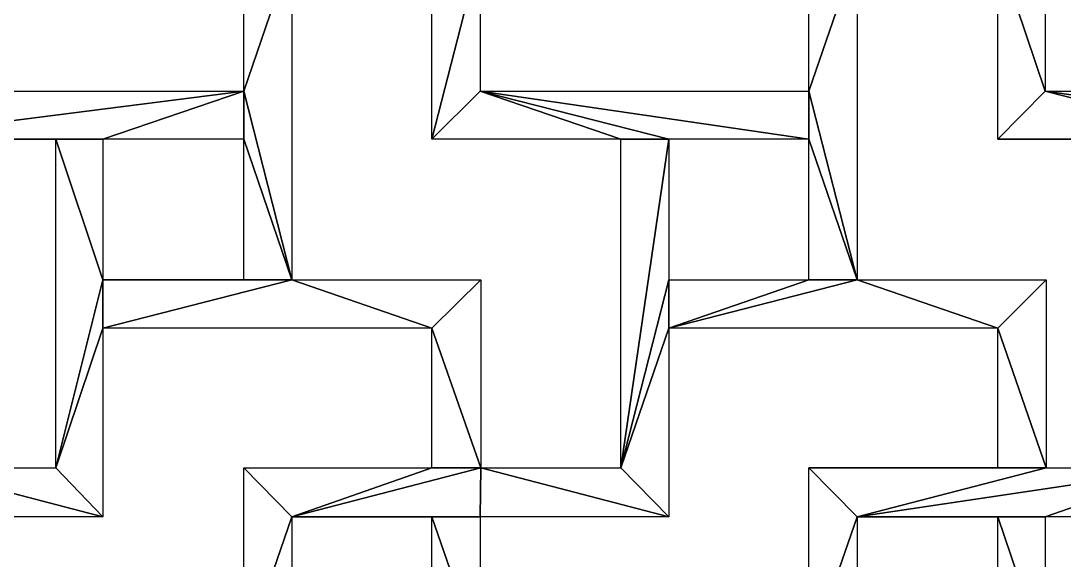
# Model space of a CAD drawing. Header units: centimetres. Extents: x -27.5 to -18.9, y -9.4 to 9.5.
# Drawn here: x -23.354 to -20.774, y -1.548 to -0.213 of the extents above; entities that cross this region are included whole.
import ezdxf

# ---------------------------------------------------------------- set-up
doc = ezdxf.new("R2010")
doc.units = ezdxf.units.CM
doc.header["$MEASUREMENT"] = 0
doc.layers.add('layer 1', color=7, linetype='Continuous')

msp = doc.modelspace()

# ---------------------------------------------------------------- linework, layer by layer
at = {"layer": 'layer 1', "color": 250}
for points in [[(-22.80275, 0.08012), (-22.80275, 0.08012), (-22.80275, -0.38715), (-22.80275, -0.38715), (-22.80275, -0.38715), (-22.80275, -0.38715), (-22.68371, -0.03888), (-22.68371, -0.03888), (-22.68371, -0.03888), (-22.68371, -0.03888), (-22.80275, 0.08012), (-22.80275, 0.08012)], [(-22.80275, 0.08012), (-22.80275, 0.08012), (-22.80275, -0.38715), (-22.80275, -0.38715), (-22.80275, -0.38715), (-22.80275, -0.38715), (-22.68371, -0.03888), (-22.68371, -0.03888), (-22.68371, -0.03888), (-22.68371, -0.03888), (-22.80275, 0.08012), (-22.80275, 0.08012)], [(-21.40467, 0.08012), (-21.40467, 0.08012), (-21.40467, -0.38715), (-21.40467, -0.38715), (-21.40467, -0.38715), (-21.40467, -0.38715), (-21.28566, -0.03888), (-21.28566, -0.03888), (-21.28566, -0.03888), (-21.28566, -0.03888), (-21.40467, 0.08012), (-21.40467, 0.08012)], [(-21.40467, 0.08012), (-21.40467, 0.08012), (-21.40467, -0.38715), (-21.40467, -0.38715), (-21.40467, -0.38715), (-21.40467, -0.38715), (-21.28566, -0.03888), (-21.28566, -0.03888), (-21.28566, -0.03888), (-21.28566, -0.03888), (-21.40467, 0.08012), (-21.40467, 0.08012)], [(-22.68371, -0.03888), (-22.68371, -0.03888), (-22.80275, -0.38715), (-22.80275, -0.38715), (-22.80275, -0.38715), (-22.80275, -0.38715), (-22.68371, -0.85445), (-22.68371, -0.85445), (-22.68371, -0.85445), (-22.68371, -0.85445), (-22.68371, -0.03888), (-22.68371, -0.03888)], [(-22.68371, -0.03888), (-22.68371, -0.03888), (-22.80275, -0.38715), (-22.80275, -0.38715), (-22.80275, -0.38715), (-22.80275, -0.38715), (-22.68371, -0.85445), (-22.68371, -0.85445), (-22.68371, -0.85445), (-22.68371, -0.85445), (-22.68371, -0.03888), (-22.68371, -0.03888)], [(-22.21841, -0.03888), (-22.21841, -0.03888), (-22.33746, -0.50614), (-22.33746, -0.50614), (-22.33746, -0.50614), (-22.33746, -0.50614), (-22.21841, -0.38715), (-22.21841, -0.38715), (-22.21841, -0.38715), (-22.21841, -0.38715), (-22.21841, -0.03888), (-22.21841, -0.03888)], [(-22.21841, -0.03888), (-22.21841, -0.03888), (-22.33746, -0.50614), (-22.33746, -0.50614), (-22.33746, -0.50614), (-22.33746, -0.50614), (-22.21841, -0.38715), (-22.21841, -0.38715), (-22.21841, -0.38715), (-22.21841, -0.38715), (-22.21841, -0.03888), (-22.21841, -0.03888)], [(-22.33746, -0.03888), (-22.33746, -0.03888), (-22.33746, -0.50614), (-22.33746, -0.50614), (-22.33746, -0.50614), (-22.33746, -0.50614), (-22.21841, -0.03888), (-22.21841, -0.03888), (-22.21841, -0.03888), (-22.21841, -0.03888), (-22.33746, -0.03888), (-22.33746, -0.03888)], [(-22.33746, -0.03888), (-22.33746, -0.03888), (-22.33746, -0.50614), (-22.33746, -0.50614), (-22.33746, -0.50614), (-22.33746, -0.50614), (-22.21841, -0.03888), (-22.21841, -0.03888), (-22.21841, -0.03888), (-22.21841, -0.03888), (-22.33746, -0.03888), (-22.33746, -0.03888)], [(-21.28566, -0.03888), (-21.28566, -0.03888), (-21.40467, -0.38715), (-21.40467, -0.38715), (-21.40467, -0.38715), (-21.40467, -0.38715), (-21.28566, -0.85445), (-21.28566, -0.85445), (-21.28566, -0.85445), (-21.28566, -0.85445), (-21.28566, -0.03888), (-21.28566, -0.03888)], [(-21.28566, -0.03888), (-21.28566, -0.03888), (-21.40467, -0.38715), (-21.40467, -0.38715), (-21.40467, -0.38715), (-21.40467, -0.38715), (-21.28566, -0.85445), (-21.28566, -0.85445), (-21.28566, -0.85445), (-21.28566, -0.85445), (-21.28566, -0.03888), (-21.28566, -0.03888)], [(-20.93721, -0.03888), (-20.93721, -0.03888), (-20.93721, -0.50614), (-20.93721, -0.50614), (-20.93721, -0.50614), (-20.93721, -0.50614), (-20.82037, -0.38715), (-20.82037, -0.38715), (-20.82037, -0.38715), (-20.82037, -0.38715), (-20.93721, -0.03888), (-20.93721, -0.03888)], [(-20.93721, -0.03888), (-20.93721, -0.03888), (-20.93721, -0.50614), (-20.93721, -0.50614), (-20.93721, -0.50614), (-20.93721, -0.50614), (-20.82037, -0.38715), (-20.82037, -0.38715), (-20.82037, -0.38715), (-20.82037, -0.38715), (-20.93721, -0.03888), (-20.93721, -0.03888)], [(-20.82037, -0.03888), (-20.82037, -0.03888), (-20.93721, -0.03888), (-20.93721, -0.03888), (-20.93721, -0.03888), (-20.93721, -0.03888), (-20.82037, -0.38715), (-20.82037, -0.38715), (-20.82037, -0.38715), (-20.82037, -0.38715), (-20.82037, -0.03888), (-20.82037, -0.03888)], [(-20.82037, -0.03888), (-20.82037, -0.03888), (-20.93721, -0.03888), (-20.93721, -0.03888), (-20.93721, -0.03888), (-20.93721, -0.03888), (-20.82037, -0.38715), (-20.82037, -0.38715), (-20.82037, -0.38715), (-20.82037, -0.38715), (-20.82037, -0.03888), (-20.82037, -0.03888)], [(-22.80275, -0.38715), (-22.80275, -0.38715), (-23.73551, -0.50614), (-23.73551, -0.50614), (-23.73551, -0.50614), (-23.73551, -0.50614), (-23.15117, -0.50614), (-23.15117, -0.50614), (-23.15117, -0.50614), (-23.15117, -0.50614), (-22.80275, -0.38715), (-22.80275, -0.38715)], [(-22.80275, -0.38715), (-22.80275, -0.38715), (-23.73551, -0.50614), (-23.73551, -0.50614), (-23.73551, -0.50614), (-23.73551, -0.50614), (-23.15117, -0.50614), (-23.15117, -0.50614), (-23.15117, -0.50614), (-23.15117, -0.50614), (-22.80275, -0.38715), (-22.80275, -0.38715)], [(-23.6165, -0.38715), (-23.6165, -0.38715), (-23.73551, -0.50614), (-23.73551, -0.50614), (-23.73551, -0.50614), (-23.73551, -0.50614), (-22.80275, -0.38715), (-22.80275, -0.38715), (-22.80275, -0.38715), (-22.80275, -0.38715), (-23.6165, -0.38715), (-23.6165, -0.38715)], [(-23.6165, -0.38715), (-23.6165, -0.38715), (-23.73551, -0.50614), (-23.73551, -0.50614), (-23.73551, -0.50614), (-23.73551, -0.50614), (-22.80275, -0.38715), (-22.80275, -0.38715), (-22.80275, -0.38715), (-22.80275, -0.38715), (-23.6165, -0.38715), (-23.6165, -0.38715)], [(-22.80275, -0.38715), (-22.80275, -0.38715), (-23.15117, -0.50614), (-23.15117, -0.50614), (-23.15117, -0.50614), (-23.15117, -0.50614), (-22.80275, -0.50614), (-22.80275, -0.50614), (-22.80275, -0.50614), (-22.80275, -0.50614), (-22.80275, -0.38715), (-22.80275, -0.38715)], [(-22.80275, -0.38715), (-22.80275, -0.38715), (-23.15117, -0.50614), (-23.15117, -0.50614), (-23.15117, -0.50614), (-23.15117, -0.50614), (-22.80275, -0.50614), (-22.80275, -0.50614), (-22.80275, -0.50614), (-22.80275, -0.50614), (-22.80275, -0.38715), (-22.80275, -0.38715)], [(-22.80275, -0.38715), (-22.80275, -0.38715), (-22.80275, -0.50614), (-22.80275, -0.50614), (-22.80275, -0.50614), (-22.80275, -0.50614), (-22.68371, -0.85445), (-22.68371, -0.85445), (-22.68371, -0.85445), (-22.68371, -0.85445), (-22.80275, -0.38715), (-22.80275, -0.38715)], [(-22.80275, -0.38715), (-22.80275, -0.38715), (-22.80275, -0.50614), (-22.80275, -0.50614), (-22.80275, -0.50614), (-22.80275, -0.50614), (-22.68371, -0.85445), (-22.68371, -0.85445), (-22.68371, -0.85445), (-22.68371, -0.85445), (-22.80275, -0.38715), (-22.80275, -0.38715)], [(-22.21841, -0.38715), (-22.21841, -0.38715), (-22.33746, -0.50614), (-22.33746, -0.50614), (-22.33746, -0.50614), (-22.33746, -0.50614), (-21.86996, -0.50614), (-21.86996, -0.50614), (-21.86996, -0.50614), (-21.86996, -0.50614), (-22.21841, -0.38715), (-22.21841, -0.38715)], [(-22.21841, -0.38715), (-22.21841, -0.38715), (-22.33746, -0.50614), (-22.33746, -0.50614), (-22.33746, -0.50614), (-22.33746, -0.50614), (-21.86996, -0.50614), (-21.86996, -0.50614), (-21.86996, -0.50614), (-21.86996, -0.50614), (-22.21841, -0.38715), (-22.21841, -0.38715)], [(-22.21841, -0.38715), (-22.21841, -0.38715), (-21.86996, -0.50614), (-21.86996, -0.50614), (-21.86996, -0.50614), (-21.86996, -0.50614), (-21.75096, -0.50614), (-21.75096, -0.50614), (-21.75096, -0.50614), (-21.75096, -0.50614), (-22.21841, -0.38715), (-22.21841, -0.38715)], [(-22.21841, -0.38715), (-22.21841, -0.38715), (-21.86996, -0.50614), (-21.86996, -0.50614), (-21.86996, -0.50614), (-21.86996, -0.50614), (-21.75096, -0.50614), (-21.75096, -0.50614), (-21.75096, -0.50614), (-21.75096, -0.50614), (-22.21841, -0.38715), (-22.21841, -0.38715)], [(-22.21841, -0.38715), (-22.21841, -0.38715), (-21.75096, -0.50614), (-21.75096, -0.50614), (-21.75096, -0.50614), (-21.75096, -0.50614), (-21.40467, -0.50614), (-21.40467, -0.50614), (-21.40467, -0.50614), (-21.40467, -0.50614), (-22.21841, -0.38715), (-22.21841, -0.38715)], [(-22.21841, -0.38715), (-22.21841, -0.38715), (-21.75096, -0.50614), (-21.75096, -0.50614), (-21.75096, -0.50614), (-21.75096, -0.50614), (-21.40467, -0.50614), (-21.40467, -0.50614), (-21.40467, -0.50614), (-21.40467, -0.50614), (-22.21841, -0.38715), (-22.21841, -0.38715)], [(-21.40467, -0.50614), (-21.40467, -0.50614), (-21.40467, -0.38715), (-21.40467, -0.38715), (-21.40467, -0.38715), (-21.40467, -0.38715), (-22.21841, -0.38715), (-22.21841, -0.38715), (-22.21841, -0.38715), (-22.21841, -0.38715), (-21.40467, -0.50614), (-21.40467, -0.50614)], [(-21.40467, -0.50614), (-21.40467, -0.50614), (-21.40467, -0.38715), (-21.40467, -0.38715), (-21.40467, -0.38715), (-21.40467, -0.38715), (-22.21841, -0.38715), (-22.21841, -0.38715), (-22.21841, -0.38715), (-22.21841, -0.38715), (-21.40467, -0.50614), (-21.40467, -0.50614)], [(-21.40467, -0.38715), (-21.40467, -0.38715), (-21.40467, -0.50614), (-21.40467, -0.50614), (-21.40467, -0.50614), (-21.40467, -0.50614), (-21.28566, -0.85445), (-21.28566, -0.85445), (-21.28566, -0.85445), (-21.28566, -0.85445), (-21.40467, -0.38715), (-21.40467, -0.38715)], [(-21.40467, -0.38715), (-21.40467, -0.38715), (-21.40467, -0.50614), (-21.40467, -0.50614), (-21.40467, -0.50614), (-21.40467, -0.50614), (-21.28566, -0.85445), (-21.28566, -0.85445), (-21.28566, -0.85445), (-21.28566, -0.85445), (-21.40467, -0.38715), (-21.40467, -0.38715)], [(-20.82037, -0.38715), (-20.82037, -0.38715), (-20.93721, -0.50614), (-20.93721, -0.50614), (-20.93721, -0.50614), (-20.93721, -0.50614), (-20.35287, -0.50614), (-20.35287, -0.50614), (-20.35287, -0.50614), (-20.35287, -0.50614), (-20.82037, -0.38715), (-20.82037, -0.38715)], [(-20.82037, -0.38715), (-20.82037, -0.38715), (-20.93721, -0.50614), (-20.93721, -0.50614), (-20.93721, -0.50614), (-20.93721, -0.50614), (-20.35287, -0.50614), (-20.35287, -0.50614), (-20.35287, -0.50614), (-20.35287, -0.50614), (-20.82037, -0.38715), (-20.82037, -0.38715)], [(-19.97847, -0.50614), (-19.97847, -0.50614), (-19.97847, -0.38715), (-19.97847, -0.38715), (-19.97847, -0.38715), (-19.97847, -0.38715), (-20.82037, -0.38715), (-20.82037, -0.38715), (-20.82037, -0.38715), (-20.82037, -0.38715), (-19.97847, -0.50614), (-19.97847, -0.50614)], [(-19.97847, -0.50614), (-19.97847, -0.50614), (-19.97847, -0.38715), (-19.97847, -0.38715), (-19.97847, -0.38715), (-19.97847, -0.38715), (-20.82037, -0.38715), (-20.82037, -0.38715), (-20.82037, -0.38715), (-20.82037, -0.38715), (-19.97847, -0.50614), (-19.97847, -0.50614)], [(-20.82037, -0.38715), (-20.82037, -0.38715), (-20.35287, -0.50614), (-20.35287, -0.50614), (-20.35287, -0.50614), (-20.35287, -0.50614), (-19.97847, -0.50614), (-19.97847, -0.50614), (-19.97847, -0.50614), (-19.97847, -0.50614), (-20.82037, -0.38715), (-20.82037, -0.38715)], [(-20.82037, -0.38715), (-20.82037, -0.38715), (-20.35287, -0.50614), (-20.35287, -0.50614), (-20.35287, -0.50614), (-20.35287, -0.50614), (-19.97847, -0.50614), (-19.97847, -0.50614), (-19.97847, -0.50614), (-19.97847, -0.50614), (-20.82037, -0.38715), (-20.82037, -0.38715)], [(-23.15117, -0.50614), (-23.15117, -0.50614), (-23.73551, -0.50614), (-23.73551, -0.50614), (-23.73551, -0.50614), (-23.73551, -0.50614), (-23.26805, -0.50614), (-23.26805, -0.50614), (-23.26805, -0.50614), (-23.26805, -0.50614), (-23.15117, -0.50614), (-23.15117, -0.50614)], [(-23.15117, -0.50614), (-23.15117, -0.50614), (-23.73551, -0.50614), (-23.73551, -0.50614), (-23.73551, -0.50614), (-23.73551, -0.50614), (-23.26805, -0.50614), (-23.26805, -0.50614), (-23.26805, -0.50614), (-23.26805, -0.50614), (-23.15117, -0.50614), (-23.15117, -0.50614)], [(-23.26805, -0.50614), (-23.26805, -0.50614), (-23.26805, -1.31955), (-23.26805, -1.31955), (-23.26805, -1.31955), (-23.26805, -1.31955), (-23.15117, -0.85445), (-23.15117, -0.85445), (-23.15117, -0.85445), (-23.15117, -0.85445), (-23.26805, -0.50614), (-23.26805, -0.50614)], [(-23.26805, -0.50614), (-23.26805, -0.50614), (-23.26805, -1.31955), (-23.26805, -1.31955), (-23.26805, -1.31955), (-23.26805, -1.31955), (-23.15117, -0.85445), (-23.15117, -0.85445), (-23.15117, -0.85445), (-23.15117, -0.85445), (-23.26805, -0.50614), (-23.26805, -0.50614)], [(-23.15117, -0.50614), (-23.15117, -0.50614), (-23.26805, -0.50614), (-23.26805, -0.50614), (-23.26805, -0.50614), (-23.26805, -0.50614), (-23.15117, -0.85445), (-23.15117, -0.85445), (-23.15117, -0.85445), (-23.15117, -0.85445), (-23.15117, -0.50614), (-23.15117, -0.50614)], [(-23.15117, -0.50614), (-23.15117, -0.50614), (-23.26805, -0.50614), (-23.26805, -0.50614), (-23.26805, -0.50614), (-23.26805, -0.50614), (-23.15117, -0.85445), (-23.15117, -0.85445), (-23.15117, -0.85445), (-23.15117, -0.85445), (-23.15117, -0.50614), (-23.15117, -0.50614)], [(-22.80275, -0.50614), (-22.80275, -0.50614), (-22.80275, -0.85445), (-22.80275, -0.85445), (-22.80275, -0.85445), (-22.80275, -0.85445), (-22.68371, -0.85445), (-22.68371, -0.85445), (-22.68371, -0.85445), (-22.68371, -0.85445), (-22.80275, -0.50614), (-22.80275, -0.50614)], [(-22.80275, -0.50614), (-22.80275, -0.50614), (-22.80275, -0.85445), (-22.80275, -0.85445), (-22.80275, -0.85445), (-22.80275, -0.85445), (-22.68371, -0.85445), (-22.68371, -0.85445), (-22.68371, -0.85445), (-22.68371, -0.85445), (-22.80275, -0.50614), (-22.80275, -0.50614)], [(-21.75096, -0.50614), (-21.75096, -0.50614), (-21.86996, -1.31955), (-21.86996, -1.31955), (-21.86996, -1.31955), (-21.86996, -1.31955), (-21.75096, -0.85445), (-21.75096, -0.85445), (-21.75096, -0.85445), (-21.75096, -0.85445), (-21.75096, -0.50614), (-21.75096, -0.50614)], [(-21.75096, -0.50614), (-21.75096, -0.50614), (-21.86996, -1.31955), (-21.86996, -1.31955), (-21.86996, -1.31955), (-21.86996, -1.31955), (-21.75096, -0.85445), (-21.75096, -0.85445), (-21.75096, -0.85445), (-21.75096, -0.85445), (-21.75096, -0.50614), (-21.75096, -0.50614)], [(-21.86996, -0.50614), (-21.86996, -0.50614), (-21.86996, -1.31955), (-21.86996, -1.31955), (-21.86996, -1.31955), (-21.86996, -1.31955), (-21.75096, -0.50614), (-21.75096, -0.50614), (-21.75096, -0.50614), (-21.75096, -0.50614), (-21.86996, -0.50614), (-21.86996, -0.50614)], [(-21.86996, -0.50614), (-21.86996, -0.50614), (-21.86996, -1.31955), (-21.86996, -1.31955), (-21.86996, -1.31955), (-21.86996, -1.31955), (-21.75096, -0.50614), (-21.75096, -0.50614), (-21.75096, -0.50614), (-21.75096, -0.50614), (-21.86996, -0.50614), (-21.86996, -0.50614)], [(-21.40467, -0.50614), (-21.40467, -0.50614), (-21.40467, -0.85445), (-21.40467, -0.85445), (-21.40467, -0.85445), (-21.40467, -0.85445), (-21.28566, -0.85445), (-21.28566, -0.85445), (-21.28566, -0.85445), (-21.28566, -0.85445), (-21.40467, -0.50614), (-21.40467, -0.50614)], [(-21.40467, -0.50614), (-21.40467, -0.50614), (-21.40467, -0.85445), (-21.40467, -0.85445), (-21.40467, -0.85445), (-21.40467, -0.85445), (-21.28566, -0.85445), (-21.28566, -0.85445), (-21.28566, -0.85445), (-21.28566, -0.85445), (-21.40467, -0.50614), (-21.40467, -0.50614)], [(-20.35287, -0.50614), (-20.35287, -0.50614), (-20.93721, -0.50614), (-20.93721, -0.50614), (-20.93721, -0.50614), (-20.93721, -0.50614), (-20.47191, -0.50614), (-20.47191, -0.50614), (-20.47191, -0.50614), (-20.47191, -0.50614), (-20.35287, -0.50614), (-20.35287, -0.50614)], [(-20.35287, -0.50614), (-20.35287, -0.50614), (-20.93721, -0.50614), (-20.93721, -0.50614), (-20.93721, -0.50614), (-20.93721, -0.50614), (-20.47191, -0.50614), (-20.47191, -0.50614), (-20.47191, -0.50614), (-20.47191, -0.50614), (-20.35287, -0.50614), (-20.35287, -0.50614)], [(-23.15117, -0.85445), (-23.15117, -0.85445), (-23.26805, -1.31955), (-23.26805, -1.31955), (-23.26805, -1.31955), (-23.26805, -1.31955), (-23.15117, -0.9734), (-23.15117, -0.9734), (-23.15117, -0.9734), (-23.15117, -0.9734), (-23.15117, -0.85445), (-23.15117, -0.85445)], [(-23.15117, -0.85445), (-23.15117, -0.85445), (-23.26805, -1.31955), (-23.26805, -1.31955), (-23.26805, -1.31955), (-23.26805, -1.31955), (-23.15117, -0.9734), (-23.15117, -0.9734), (-23.15117, -0.9734), (-23.15117, -0.9734), (-23.15117, -0.85445), (-23.15117, -0.85445)], [(-22.68371, -0.85445), (-22.68371, -0.85445), (-23.15117, -0.9734), (-23.15117, -0.9734), (-23.15117, -0.9734), (-23.15117, -0.9734), (-22.33746, -0.9734), (-22.33746, -0.9734), (-22.33746, -0.9734), (-22.33746, -0.9734), (-22.68371, -0.85445), (-22.68371, -0.85445)], [(-22.68371, -0.85445), (-22.68371, -0.85445), (-23.15117, -0.9734), (-23.15117, -0.9734), (-23.15117, -0.9734), (-23.15117, -0.9734), (-22.33746, -0.9734), (-22.33746, -0.9734), (-22.33746, -0.9734), (-22.33746, -0.9734), (-22.68371, -0.85445), (-22.68371, -0.85445)], [(-23.15117, -0.85445), (-23.15117, -0.85445), (-23.15117, -0.9734), (-23.15117, -0.9734), (-23.15117, -0.9734), (-23.15117, -0.9734), (-22.68371, -0.85445), (-22.68371, -0.85445), (-22.68371, -0.85445), (-22.68371, -0.85445), (-23.15117, -0.85445), (-23.15117, -0.85445)], [(-23.15117, -0.85445), (-23.15117, -0.85445), (-23.15117, -0.9734), (-23.15117, -0.9734), (-23.15117, -0.9734), (-23.15117, -0.9734), (-22.68371, -0.85445), (-22.68371, -0.85445), (-22.68371, -0.85445), (-22.68371, -0.85445), (-23.15117, -0.85445), (-23.15117, -0.85445)], [(-22.80275, -0.85445), (-22.80275, -0.85445), (-23.15117, -0.85445), (-23.15117, -0.85445), (-23.15117, -0.85445), (-23.15117, -0.85445), (-22.68371, -0.85445), (-22.68371, -0.85445), (-22.68371, -0.85445), (-22.68371, -0.85445), (-22.80275, -0.85445), (-22.80275, -0.85445)], [(-22.80275, -0.85445), (-22.80275, -0.85445), (-23.15117, -0.85445), (-23.15117, -0.85445), (-23.15117, -0.85445), (-23.15117, -0.85445), (-22.68371, -0.85445), (-22.68371, -0.85445), (-22.68371, -0.85445), (-22.68371, -0.85445), (-22.80275, -0.85445), (-22.80275, -0.85445)], [(-22.68371, -0.85445), (-22.68371, -0.85445), (-22.33746, -0.9734), (-22.33746, -0.9734), (-22.33746, -0.9734), (-22.33746, -0.9734), (-22.21625, -0.85445), (-22.21625, -0.85445), (-22.21625, -0.85445), (-22.21625, -0.85445), (-22.68371, -0.85445), (-22.68371, -0.85445)], [(-22.68371, -0.85445), (-22.68371, -0.85445), (-22.33746, -0.9734), (-22.33746, -0.9734), (-22.33746, -0.9734), (-22.33746, -0.9734), (-22.21625, -0.85445), (-22.21625, -0.85445), (-22.21625, -0.85445), (-22.21625, -0.85445), (-22.68371, -0.85445), (-22.68371, -0.85445)], [(-22.21625, -0.85445), (-22.21625, -0.85445), (-22.33746, -0.9734), (-22.33746, -0.9734), (-22.33746, -0.9734), (-22.33746, -0.9734), (-22.21625, -1.31955), (-22.21625, -1.31955), (-22.21625, -1.31955), (-22.21625, -1.31955), (-22.21625, -0.85445), (-22.21625, -0.85445)], [(-22.21625, -0.85445), (-22.21625, -0.85445), (-22.33746, -0.9734), (-22.33746, -0.9734), (-22.33746, -0.9734), (-22.33746, -0.9734), (-22.21625, -1.31955), (-22.21625, -1.31955), (-22.21625, -1.31955), (-22.21625, -1.31955), (-22.21625, -0.85445), (-22.21625, -0.85445)], [(-21.75096, -0.85445), (-21.75096, -0.85445), (-21.86996, -1.31955), (-21.86996, -1.31955), (-21.86996, -1.31955), (-21.86996, -1.31955), (-21.75096, -0.9734), (-21.75096, -0.9734), (-21.75096, -0.9734), (-21.75096, -0.9734), (-21.75096, -0.85445), (-21.75096, -0.85445)], [(-21.75096, -0.85445), (-21.75096, -0.85445), (-21.86996, -1.31955), (-21.86996, -1.31955), (-21.86996, -1.31955), (-21.86996, -1.31955), (-21.75096, -0.9734), (-21.75096, -0.9734), (-21.75096, -0.9734), (-21.75096, -0.9734), (-21.75096, -0.85445), (-21.75096, -0.85445)], [(-21.28566, -0.85445), (-21.28566, -0.85445), (-21.75096, -0.9734), (-21.75096, -0.9734), (-21.75096, -0.9734), (-21.75096, -0.9734), (-20.93721, -0.9734), (-20.93721, -0.9734), (-20.93721, -0.9734), (-20.93721, -0.9734), (-21.28566, -0.85445), (-21.28566, -0.85445)], [(-21.28566, -0.85445), (-21.28566, -0.85445), (-21.75096, -0.9734), (-21.75096, -0.9734), (-21.75096, -0.9734), (-21.75096, -0.9734), (-20.93721, -0.9734), (-20.93721, -0.9734), (-20.93721, -0.9734), (-20.93721, -0.9734), (-21.28566, -0.85445), (-21.28566, -0.85445)], [(-21.40467, -0.85445), (-21.40467, -0.85445), (-21.75096, -0.9734), (-21.75096, -0.9734), (-21.75096, -0.9734), (-21.75096, -0.9734), (-21.28566, -0.85445), (-21.28566, -0.85445), (-21.28566, -0.85445), (-21.28566, -0.85445), (-21.40467, -0.85445), (-21.40467, -0.85445)], [(-21.40467, -0.85445), (-21.40467, -0.85445), (-21.75096, -0.9734), (-21.75096, -0.9734), (-21.75096, -0.9734), (-21.75096, -0.9734), (-21.28566, -0.85445), (-21.28566, -0.85445), (-21.28566, -0.85445), (-21.28566, -0.85445), (-21.40467, -0.85445), (-21.40467, -0.85445)], [(-21.75096, -0.85445), (-21.75096, -0.85445), (-21.75096, -0.9734), (-21.75096, -0.9734), (-21.75096, -0.9734), (-21.75096, -0.9734), (-21.40467, -0.85445), (-21.40467, -0.85445), (-21.40467, -0.85445), (-21.40467, -0.85445), (-21.75096, -0.85445), (-21.75096, -0.85445)], [(-21.75096, -0.85445), (-21.75096, -0.85445), (-21.75096, -0.9734), (-21.75096, -0.9734), (-21.75096, -0.9734), (-21.75096, -0.9734), (-21.40467, -0.85445), (-21.40467, -0.85445), (-21.40467, -0.85445), (-21.40467, -0.85445), (-21.75096, -0.85445), (-21.75096, -0.85445)], [(-21.28566, -0.85445), (-21.28566, -0.85445), (-20.93721, -0.9734), (-20.93721, -0.9734), (-20.93721, -0.9734), (-20.93721, -0.9734), (-20.81817, -0.85445), (-20.81817, -0.85445), (-20.81817, -0.85445), (-20.81817, -0.85445), (-21.28566, -0.85445), (-21.28566, -0.85445)], [(-21.28566, -0.85445), (-21.28566, -0.85445), (-20.93721, -0.9734), (-20.93721, -0.9734), (-20.93721, -0.9734), (-20.93721, -0.9734), (-20.81817, -0.85445), (-20.81817, -0.85445), (-20.81817, -0.85445), (-20.81817, -0.85445), (-21.28566, -0.85445), (-21.28566, -0.85445)], [(-20.81817, -0.85445), (-20.81817, -0.85445), (-20.93721, -0.9734), (-20.93721, -0.9734), (-20.93721, -0.9734), (-20.93721, -0.9734), (-20.81817, -1.31955), (-20.81817, -1.31955), (-20.81817, -1.31955), (-20.81817, -1.31955), (-20.81817, -0.85445), (-20.81817, -0.85445)], [(-20.81817, -0.85445), (-20.81817, -0.85445), (-20.93721, -0.9734), (-20.93721, -0.9734), (-20.93721, -0.9734), (-20.93721, -0.9734), (-20.81817, -1.31955), (-20.81817, -1.31955), (-20.81817, -1.31955), (-20.81817, -1.31955), (-20.81817, -0.85445), (-20.81817, -0.85445)], [(-23.15117, -0.9734), (-23.15117, -0.9734), (-23.26805, -1.31955), (-23.26805, -1.31955), (-23.26805, -1.31955), (-23.26805, -1.31955), (-23.15117, -1.4407), (-23.15117, -1.4407), (-23.15117, -1.4407), (-23.15117, -1.4407), (-23.15117, -0.9734), (-23.15117, -0.9734)], [(-23.15117, -0.9734), (-23.15117, -0.9734), (-23.26805, -1.31955), (-23.26805, -1.31955), (-23.26805, -1.31955), (-23.26805, -1.31955), (-23.15117, -1.4407), (-23.15117, -1.4407), (-23.15117, -1.4407), (-23.15117, -1.4407), (-23.15117, -0.9734), (-23.15117, -0.9734)], [(-22.33746, -0.9734), (-22.33746, -0.9734), (-22.33746, -1.31955), (-22.33746, -1.31955), (-22.33746, -1.31955), (-22.33746, -1.31955), (-22.21625, -1.31955), (-22.21625, -1.31955), (-22.21625, -1.31955), (-22.21625, -1.31955), (-22.33746, -0.9734), (-22.33746, -0.9734)], [(-22.33746, -0.9734), (-22.33746, -0.9734), (-22.33746, -1.31955), (-22.33746, -1.31955), (-22.33746, -1.31955), (-22.33746, -1.31955), (-22.21625, -1.31955), (-22.21625, -1.31955), (-22.21625, -1.31955), (-22.21625, -1.31955), (-22.33746, -0.9734), (-22.33746, -0.9734)], [(-21.75096, -0.9734), (-21.75096, -0.9734), (-21.86996, -1.31955), (-21.86996, -1.31955), (-21.86996, -1.31955), (-21.86996, -1.31955), (-21.75096, -1.4407), (-21.75096, -1.4407), (-21.75096, -1.4407), (-21.75096, -1.4407), (-21.75096, -0.9734), (-21.75096, -0.9734)], [(-21.75096, -0.9734), (-21.75096, -0.9734), (-21.86996, -1.31955), (-21.86996, -1.31955), (-21.86996, -1.31955), (-21.86996, -1.31955), (-21.75096, -1.4407), (-21.75096, -1.4407), (-21.75096, -1.4407), (-21.75096, -1.4407), (-21.75096, -0.9734), (-21.75096, -0.9734)], [(-20.93721, -0.9734), (-20.93721, -0.9734), (-20.93721, -1.31955), (-20.93721, -1.31955), (-20.93721, -1.31955), (-20.93721, -1.31955), (-20.81817, -1.31955), (-20.81817, -1.31955), (-20.81817, -1.31955), (-20.81817, -1.31955), (-20.93721, -0.9734), (-20.93721, -0.9734)], [(-20.93721, -0.9734), (-20.93721, -0.9734), (-20.93721, -1.31955), (-20.93721, -1.31955), (-20.93721, -1.31955), (-20.93721, -1.31955), (-20.81817, -1.31955), (-20.81817, -1.31955), (-20.81817, -1.31955), (-20.81817, -1.31955), (-20.93721, -0.9734), (-20.93721, -0.9734)], [(-23.6165, -1.31955), (-23.6165, -1.31955), (-23.6165, -1.4407), (-23.6165, -1.4407), (-23.6165, -1.4407), (-23.6165, -1.4407), (-23.15117, -1.4407), (-23.15117, -1.4407), (-23.15117, -1.4407), (-23.15117, -1.4407), (-23.6165, -1.31955), (-23.6165, -1.31955)], [(-23.6165, -1.31955), (-23.6165, -1.31955), (-23.6165, -1.4407), (-23.6165, -1.4407), (-23.6165, -1.4407), (-23.6165, -1.4407), (-23.15117, -1.4407), (-23.15117, -1.4407), (-23.15117, -1.4407), (-23.15117, -1.4407), (-23.6165, -1.31955), (-23.6165, -1.31955)], [(-23.26805, -1.31955), (-23.26805, -1.31955), (-23.6165, -1.31955), (-23.6165, -1.31955), (-23.6165, -1.31955), (-23.6165, -1.31955), (-23.15117, -1.4407), (-23.15117, -1.4407), (-23.15117, -1.4407), (-23.15117, -1.4407), (-23.26805, -1.31955), (-23.26805, -1.31955)], [(-23.26805, -1.31955), (-23.26805, -1.31955), (-23.6165, -1.31955), (-23.6165, -1.31955), (-23.6165, -1.31955), (-23.6165, -1.31955), (-23.15117, -1.4407), (-23.15117, -1.4407), (-23.15117, -1.4407), (-23.15117, -1.4407), (-23.26805, -1.31955), (-23.26805, -1.31955)], [(-22.80275, -1.31955), (-22.80275, -1.31955), (-22.68371, -1.4407), (-22.68371, -1.4407), (-22.68371, -1.4407), (-22.68371, -1.4407), (-22.33746, -1.31955), (-22.33746, -1.31955), (-22.33746, -1.31955), (-22.33746, -1.31955), (-22.80275, -1.31955), (-22.80275, -1.31955)], [(-22.80275, -1.31955), (-22.80275, -1.31955), (-22.68371, -1.4407), (-22.68371, -1.4407), (-22.68371, -1.4407), (-22.68371, -1.4407), (-22.33746, -1.31955), (-22.33746, -1.31955), (-22.33746, -1.31955), (-22.33746, -1.31955), (-22.80275, -1.31955), (-22.80275, -1.31955)], [(-22.80275, -1.31955), (-22.80275, -1.31955), (-22.80275, -1.78681), (-22.80275, -1.78681), (-22.80275, -1.78681), (-22.80275, -1.78681), (-22.68371, -1.4407), (-22.68371, -1.4407), (-22.68371, -1.4407), (-22.68371, -1.4407), (-22.80275, -1.31955), (-22.80275, -1.31955)], [(-22.80275, -1.31955), (-22.80275, -1.31955), (-22.80275, -1.78681), (-22.80275, -1.78681), (-22.80275, -1.78681), (-22.80275, -1.78681), (-22.68371, -1.4407), (-22.68371, -1.4407), (-22.68371, -1.4407), (-22.68371, -1.4407), (-22.80275, -1.31955), (-22.80275, -1.31955)], [(-22.21625, -1.31955), (-22.21625, -1.31955), (-22.68371, -1.4407), (-22.68371, -1.4407), (-22.68371, -1.4407), (-22.68371, -1.4407), (-22.21841, -1.4407), (-22.21841, -1.4407), (-22.21841, -1.4407), (-22.21841, -1.4407), (-22.21625, -1.31955), (-22.21625, -1.31955)], [(-22.21625, -1.31955), (-22.21625, -1.31955), (-22.68371, -1.4407), (-22.68371, -1.4407), (-22.68371, -1.4407), (-22.68371, -1.4407), (-22.21841, -1.4407), (-22.21841, -1.4407), (-22.21841, -1.4407), (-22.21841, -1.4407), (-22.21625, -1.31955), (-22.21625, -1.31955)], [(-22.33746, -1.31955), (-22.33746, -1.31955), (-22.68371, -1.4407), (-22.68371, -1.4407), (-22.68371, -1.4407), (-22.68371, -1.4407), (-22.21625, -1.31955), (-22.21625, -1.31955), (-22.21625, -1.31955), (-22.21625, -1.31955), (-22.33746, -1.31955), (-22.33746, -1.31955)], [(-22.33746, -1.31955), (-22.33746, -1.31955), (-22.68371, -1.4407), (-22.68371, -1.4407), (-22.68371, -1.4407), (-22.68371, -1.4407), (-22.21625, -1.31955), (-22.21625, -1.31955), (-22.21625, -1.31955), (-22.21625, -1.31955), (-22.33746, -1.31955), (-22.33746, -1.31955)], [(-22.21625, -1.31955), (-22.21625, -1.31955), (-22.21841, -1.4407), (-22.21841, -1.4407), (-22.21841, -1.4407), (-22.21841, -1.4407), (-21.75096, -1.4407), (-21.75096, -1.4407), (-21.75096, -1.4407), (-21.75096, -1.4407), (-22.21625, -1.31955), (-22.21625, -1.31955)], [(-22.21625, -1.31955), (-22.21625, -1.31955), (-22.21841, -1.4407), (-22.21841, -1.4407), (-22.21841, -1.4407), (-22.21841, -1.4407), (-21.75096, -1.4407), (-21.75096, -1.4407), (-21.75096, -1.4407), (-21.75096, -1.4407), (-22.21625, -1.31955), (-22.21625, -1.31955)], [(-21.86996, -1.31955), (-21.86996, -1.31955), (-22.21625, -1.31955), (-22.21625, -1.31955), (-22.21625, -1.31955), (-22.21625, -1.31955), (-21.75096, -1.4407), (-21.75096, -1.4407), (-21.75096, -1.4407), (-21.75096, -1.4407), (-21.86996, -1.31955), (-21.86996, -1.31955)], [(-21.86996, -1.31955), (-21.86996, -1.31955), (-22.21625, -1.31955), (-22.21625, -1.31955), (-22.21625, -1.31955), (-22.21625, -1.31955), (-21.75096, -1.4407), (-21.75096, -1.4407), (-21.75096, -1.4407), (-21.75096, -1.4407), (-21.86996, -1.31955), (-21.86996, -1.31955)], [(-21.40467, -1.31955), (-21.40467, -1.31955), (-21.28566, -1.4407), (-21.28566, -1.4407), (-21.28566, -1.4407), (-21.28566, -1.4407), (-20.81817, -1.31955), (-20.81817, -1.31955), (-20.81817, -1.31955), (-20.81817, -1.31955), (-21.40467, -1.31955), (-21.40467, -1.31955)], [(-21.40467, -1.31955), (-21.40467, -1.31955), (-21.28566, -1.4407), (-21.28566, -1.4407), (-21.28566, -1.4407), (-21.28566, -1.4407), (-20.81817, -1.31955), (-20.81817, -1.31955), (-20.81817, -1.31955), (-20.81817, -1.31955), (-21.40467, -1.31955), (-21.40467, -1.31955)], [(-21.40467, -1.31955), (-21.40467, -1.31955), (-21.40467, -1.78681), (-21.40467, -1.78681), (-21.40467, -1.78681), (-21.40467, -1.78681), (-21.28566, -1.4407), (-21.28566, -1.4407), (-21.28566, -1.4407), (-21.28566, -1.4407), (-21.40467, -1.31955), (-21.40467, -1.31955)], [(-21.40467, -1.31955), (-21.40467, -1.31955), (-21.40467, -1.78681), (-21.40467, -1.78681), (-21.40467, -1.78681), (-21.40467, -1.78681), (-21.28566, -1.4407), (-21.28566, -1.4407), (-21.28566, -1.4407), (-21.28566, -1.4407), (-21.40467, -1.31955), (-21.40467, -1.31955)], [(-20.81817, -1.31955), (-20.81817, -1.31955), (-20.93721, -1.31955), (-20.93721, -1.31955), (-20.93721, -1.31955), (-20.93721, -1.31955), (-21.40467, -1.31955), (-21.40467, -1.31955), (-21.40467, -1.31955), (-21.40467, -1.31955), (-20.81817, -1.31955), (-20.81817, -1.31955)], [(-20.81817, -1.31955), (-20.81817, -1.31955), (-20.93721, -1.31955), (-20.93721, -1.31955), (-20.93721, -1.31955), (-20.93721, -1.31955), (-21.40467, -1.31955), (-21.40467, -1.31955), (-21.40467, -1.31955), (-21.40467, -1.31955), (-20.81817, -1.31955), (-20.81817, -1.31955)], [(-20.47191, -1.31955), (-20.47191, -1.31955), (-21.28566, -1.4407), (-21.28566, -1.4407), (-21.28566, -1.4407), (-21.28566, -1.4407), (-20.82037, -1.4407), (-20.82037, -1.4407), (-20.82037, -1.4407), (-20.82037, -1.4407), (-20.47191, -1.31955), (-20.47191, -1.31955)], [(-20.47191, -1.31955), (-20.47191, -1.31955), (-21.28566, -1.4407), (-21.28566, -1.4407), (-21.28566, -1.4407), (-21.28566, -1.4407), (-20.82037, -1.4407), (-20.82037, -1.4407), (-20.82037, -1.4407), (-20.82037, -1.4407), (-20.47191, -1.31955), (-20.47191, -1.31955)], [(-20.81817, -1.31955), (-20.81817, -1.31955), (-21.28566, -1.4407), (-21.28566, -1.4407), (-21.28566, -1.4407), (-21.28566, -1.4407), (-20.47191, -1.31955), (-20.47191, -1.31955), (-20.47191, -1.31955), (-20.47191, -1.31955), (-20.81817, -1.31955), (-20.81817, -1.31955)], [(-20.81817, -1.31955), (-20.81817, -1.31955), (-21.28566, -1.4407), (-21.28566, -1.4407), (-21.28566, -1.4407), (-21.28566, -1.4407), (-20.47191, -1.31955), (-20.47191, -1.31955), (-20.47191, -1.31955), (-20.47191, -1.31955), (-20.81817, -1.31955), (-20.81817, -1.31955)], [(-20.47191, -1.31955), (-20.47191, -1.31955), (-20.82037, -1.4407), (-20.82037, -1.4407), (-20.82037, -1.4407), (-20.82037, -1.4407), (-20.35287, -1.4407), (-20.35287, -1.4407), (-20.35287, -1.4407), (-20.35287, -1.4407), (-20.47191, -1.31955), (-20.47191, -1.31955)], [(-20.47191, -1.31955), (-20.47191, -1.31955), (-20.82037, -1.4407), (-20.82037, -1.4407), (-20.82037, -1.4407), (-20.82037, -1.4407), (-20.35287, -1.4407), (-20.35287, -1.4407), (-20.35287, -1.4407), (-20.35287, -1.4407), (-20.47191, -1.31955), (-20.47191, -1.31955)], [(-22.68371, -1.4407), (-22.68371, -1.4407), (-22.80275, -1.78681), (-22.80275, -1.78681), (-22.80275, -1.78681), (-22.80275, -1.78681), (-22.68371, -2.25407), (-22.68371, -2.25407), (-22.68371, -2.25407), (-22.68371, -2.25407), (-22.68371, -1.4407), (-22.68371, -1.4407)], [(-22.68371, -1.4407), (-22.68371, -1.4407), (-22.80275, -1.78681), (-22.80275, -1.78681), (-22.80275, -1.78681), (-22.80275, -1.78681), (-22.68371, -2.25407), (-22.68371, -2.25407), (-22.68371, -2.25407), (-22.68371, -2.25407), (-22.68371, -1.4407), (-22.68371, -1.4407)], [(-22.21841, -1.4407), (-22.21841, -1.4407), (-22.68371, -1.4407), (-22.68371, -1.4407), (-22.68371, -1.4407), (-22.68371, -1.4407), (-22.33746, -1.4407), (-22.33746, -1.4407), (-22.33746, -1.4407), (-22.33746, -1.4407), (-22.21841, -1.4407), (-22.21841, -1.4407)], [(-22.21841, -1.4407), (-22.21841, -1.4407), (-22.68371, -1.4407), (-22.68371, -1.4407), (-22.68371, -1.4407), (-22.68371, -1.4407), (-22.33746, -1.4407), (-22.33746, -1.4407), (-22.33746, -1.4407), (-22.33746, -1.4407), (-22.21841, -1.4407), (-22.21841, -1.4407)], [(-22.33746, -1.4407), (-22.33746, -1.4407), (-22.33746, -1.9058), (-22.33746, -1.9058), (-22.33746, -1.9058), (-22.33746, -1.9058), (-22.21841, -1.78681), (-22.21841, -1.78681), (-22.21841, -1.78681), (-22.21841, -1.78681), (-22.33746, -1.4407), (-22.33746, -1.4407)], [(-22.33746, -1.4407), (-22.33746, -1.4407), (-22.33746, -1.9058), (-22.33746, -1.9058), (-22.33746, -1.9058), (-22.33746, -1.9058), (-22.21841, -1.78681), (-22.21841, -1.78681), (-22.21841, -1.78681), (-22.21841, -1.78681), (-22.33746, -1.4407), (-22.33746, -1.4407)], [(-22.21841, -1.4407), (-22.21841, -1.4407), (-22.33746, -1.4407), (-22.33746, -1.4407), (-22.33746, -1.4407), (-22.33746, -1.4407), (-22.21841, -1.78681), (-22.21841, -1.78681), (-22.21841, -1.78681), (-22.21841, -1.78681), (-22.21841, -1.4407), (-22.21841, -1.4407)], [(-22.21841, -1.4407), (-22.21841, -1.4407), (-22.33746, -1.4407), (-22.33746, -1.4407), (-22.33746, -1.4407), (-22.33746, -1.4407), (-22.21841, -1.78681), (-22.21841, -1.78681), (-22.21841, -1.78681), (-22.21841, -1.78681), (-22.21841, -1.4407), (-22.21841, -1.4407)], [(-21.28566, -1.4407), (-21.28566, -1.4407), (-21.40467, -1.78681), (-21.40467, -1.78681), (-21.40467, -1.78681), (-21.40467, -1.78681), (-21.28566, -2.25407), (-21.28566, -2.25407), (-21.28566, -2.25407), (-21.28566, -2.25407), (-21.28566, -1.4407), (-21.28566, -1.4407)], [(-21.28566, -1.4407), (-21.28566, -1.4407), (-21.40467, -1.78681), (-21.40467, -1.78681), (-21.40467, -1.78681), (-21.40467, -1.78681), (-21.28566, -2.25407), (-21.28566, -2.25407), (-21.28566, -2.25407), (-21.28566, -2.25407), (-21.28566, -1.4407), (-21.28566, -1.4407)], [(-20.82037, -1.4407), (-20.82037, -1.4407), (-21.28566, -1.4407), (-21.28566, -1.4407), (-21.28566, -1.4407), (-21.28566, -1.4407), (-20.93721, -1.4407), (-20.93721, -1.4407), (-20.93721, -1.4407), (-20.93721, -1.4407), (-20.82037, -1.4407), (-20.82037, -1.4407)], [(-20.82037, -1.4407), (-20.82037, -1.4407), (-21.28566, -1.4407), (-21.28566, -1.4407), (-21.28566, -1.4407), (-21.28566, -1.4407), (-20.93721, -1.4407), (-20.93721, -1.4407), (-20.93721, -1.4407), (-20.93721, -1.4407), (-20.82037, -1.4407), (-20.82037, -1.4407)], [(-20.93721, -1.4407), (-20.93721, -1.4407), (-20.93721, -1.9058), (-20.93721, -1.9058), (-20.93721, -1.9058), (-20.93721, -1.9058), (-20.82037, -1.78681), (-20.82037, -1.78681), (-20.82037, -1.78681), (-20.82037, -1.78681), (-20.93721, -1.4407), (-20.93721, -1.4407)], [(-20.93721, -1.4407), (-20.93721, -1.4407), (-20.93721, -1.9058), (-20.93721, -1.9058), (-20.93721, -1.9058), (-20.93721, -1.9058), (-20.82037, -1.78681), (-20.82037, -1.78681), (-20.82037, -1.78681), (-20.82037, -1.78681), (-20.93721, -1.4407), (-20.93721, -1.4407)], [(-20.82037, -1.4407), (-20.82037, -1.4407), (-20.93721, -1.4407), (-20.93721, -1.4407), (-20.93721, -1.4407), (-20.93721, -1.4407), (-20.82037, -1.78681), (-20.82037, -1.78681), (-20.82037, -1.78681), (-20.82037, -1.78681), (-20.82037, -1.4407), (-20.82037, -1.4407)], [(-20.82037, -1.4407), (-20.82037, -1.4407), (-20.93721, -1.4407), (-20.93721, -1.4407), (-20.93721, -1.4407), (-20.93721, -1.4407), (-20.82037, -1.78681), (-20.82037, -1.78681), (-20.82037, -1.78681), (-20.82037, -1.78681), (-20.82037, -1.4407), (-20.82037, -1.4407)]]:
    msp.add_open_spline(points, degree=3, knots=[0, 0, 0, 0, 0.25, 0.25, 0.25, 0.25, 0.5, 0.5, 0.5, 0.5, 1, 1, 1, 1], dxfattribs=at)

doc.saveas('drawing.dxf')
